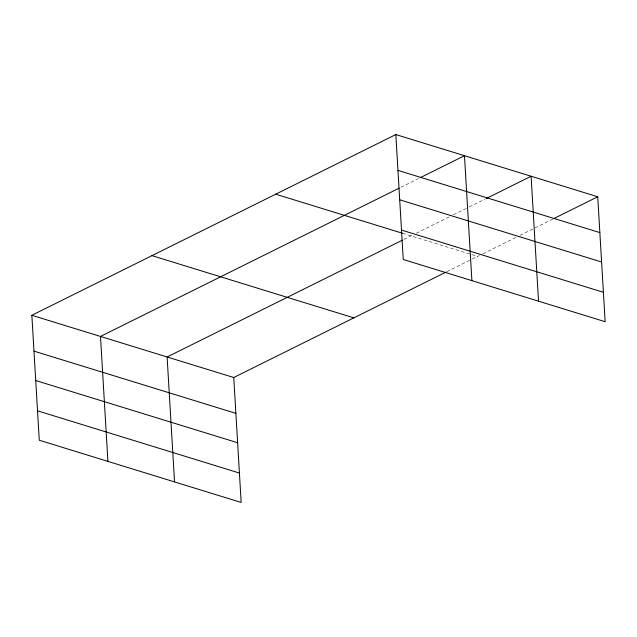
<?xml version="1.0" encoding="UTF-8"?>
<svg xmlns="http://www.w3.org/2000/svg" width="637" height="637" viewBox="0 0 637 637"><rect width="100%" height="100%" fill="white"/><g stroke="black" fill="none" stroke-linecap="round" stroke-linejoin="round"><path stroke-width="0.48" stroke-dasharray="3.19 2.39" d="M400.888 187.286L418.549 178.511M403.969 239.369L412.752 235.005M416.287 233.253L449.849 216.588M453.385 214.836L468.394 207.375M469.278 206.937L485.179 199.047M446.895 271.673L471.468 259.466M472.343 259.028L479.382 255.541M482.91 253.789L516.472 237.123M520.007 235.364L534.14 228.349M535.024 227.911L552.685 219.136M402.544 233.277L477.615 256.416"/><path stroke-width="0.96" d="M446.019 272.103L233.747 377.51L241.168 502.45L39.271 440.231L31.85 315.291L395.832 134.55L597.729 196.769L605.15 321.709L403.253 259.49L395.832 134.55M399.12 188.162L100.495 336.447L107.916 461.379M420.316 177.635L464.477 155.707L471.898 280.646M402.21 240.245L167.117 356.983L174.538 481.914M486.063 198.609L531.099 176.242L538.528 301.174M553.569 218.698L597.729 196.769M397.966 170.39L599.855 232.609M399.71 199.787L601.607 262.014M401.509 230.084L603.406 292.303M275.717 194.197L402.544 233.277M151.964 255.644L353.861 317.871M31.85 315.291L233.747 377.51M33.976 351.13L235.873 413.349M35.728 380.528L237.617 442.747M37.527 410.825L239.416 473.044"/></g></svg>
